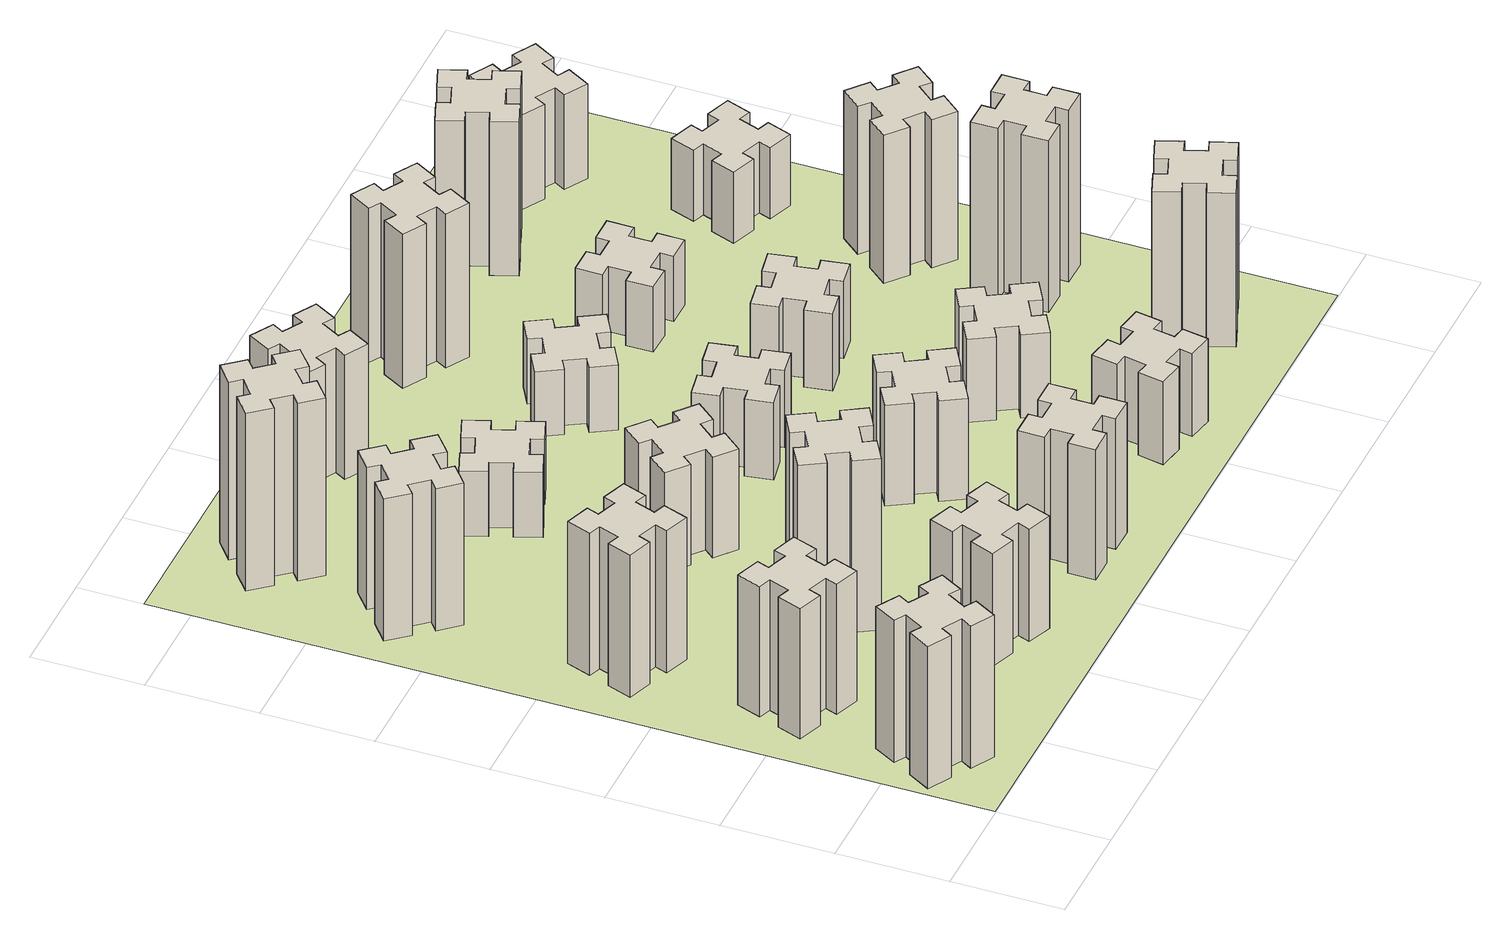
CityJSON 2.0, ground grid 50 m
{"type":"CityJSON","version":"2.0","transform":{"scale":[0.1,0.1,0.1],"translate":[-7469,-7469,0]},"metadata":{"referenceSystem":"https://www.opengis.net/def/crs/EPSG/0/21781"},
"CityObjects":{
"building1":{"type":"Building","attributes":{"class":"1000","function":"1000","usage":"1000","yearOfConstruction":2016,"roofType":"1000","measuredHeight":72,"storeysAboveGround":30,"storeysBelowGround":0},"geometry":[{"type":"Solid","lod":"1","boundaries":[[[[0,1,2,3,4,5,6,7,8,9,10,11,12,13,14,15,16,17,18,19]],[[17,16,20,21]],[[16,15,22,20]],[[15,14,23,22]],[[14,13,24,23]],[[13,12,25,24]],[[12,11,26,25]],[[11,10,27,26]],[[10,9,28,27]],[[9,8,29,28]],[[8,7,30,29]],[[7,6,31,30]],[[6,5,32,31]],[[5,4,33,32]],[[4,3,34,33]],[[3,2,35,34]],[[2,1,36,35]],[[1,0,37,36]],[[0,19,38,37]],[[19,18,39,38]],[[18,17,21,39]],[[24,25,26,27,28,29,30,31,32,33,34,35,36,37,38,39,21,20,22,23]]]]}]},
"building2":{"type":"Building","attributes":{"class":"1000","function":"1000","usage":"1000","yearOfConstruction":2016,"roofType":"1000","measuredHeight":66,"storeysAboveGround":30,"storeysBelowGround":0},"geometry":[{"type":"Solid","lod":"1","boundaries":[[[[40,41,42,43,44,45,46,47,48,49,50,51,52,53,54,55,56,57,58,59]],[[57,56,60,61]],[[56,55,62,60]],[[55,54,63,62]],[[54,53,64,63]],[[53,52,65,64]],[[52,51,66,65]],[[51,50,67,66]],[[50,49,68,67]],[[49,48,69,68]],[[48,47,70,69]],[[47,46,71,70]],[[46,45,72,71]],[[45,44,73,72]],[[44,43,74,73]],[[43,42,75,74]],[[42,41,76,75]],[[41,40,77,76]],[[40,59,78,77]],[[59,58,79,78]],[[58,57,61,79]],[[64,65,66,67,68,69,70,71,72,73,74,75,76,77,78,79,61,60,62,63]]]]}]},
"building3":{"type":"Building","attributes":{"class":"1000","function":"1000","usage":"1000","yearOfConstruction":2016,"roofType":"1000","measuredHeight":72,"storeysAboveGround":30,"storeysBelowGround":0},"geometry":[{"type":"Solid","lod":"1","boundaries":[[[[80,81,82,83,84,85,86,87,88,89,90,91,92,93,94,95,96,97,98,99]],[[97,96,100,101]],[[96,95,102,100]],[[95,94,103,102]],[[94,93,104,103]],[[93,92,105,104]],[[92,91,106,105]],[[91,90,107,106]],[[90,89,108,107]],[[89,88,109,108]],[[88,87,110,109]],[[87,86,111,110]],[[86,85,112,111]],[[85,84,113,112]],[[84,83,114,113]],[[83,82,115,114]],[[82,81,116,115]],[[81,80,117,116]],[[80,99,118,117]],[[99,98,119,118]],[[98,97,101,119]],[[104,105,106,107,108,109,110,111,112,113,114,115,116,117,118,119,101,100,102,103]]]]}]},
"building4":{"type":"Building","attributes":{"class":"1000","function":"1000","usage":"1000","yearOfConstruction":2016,"roofType":"1000","measuredHeight":72,"storeysAboveGround":30,"storeysBelowGround":0},"geometry":[{"type":"Solid","lod":"1","boundaries":[[[[120,121,122,123,124,125,126,127,128,129,130,131,132,133,134,135,136,137,138,139]],[[137,136,140,141]],[[136,135,142,140]],[[135,134,143,142]],[[134,133,144,143]],[[133,132,145,144]],[[132,131,146,145]],[[131,130,147,146]],[[130,129,148,147]],[[129,128,149,148]],[[128,127,150,149]],[[127,126,151,150]],[[126,125,152,151]],[[125,124,153,152]],[[124,123,154,153]],[[123,122,155,154]],[[122,121,156,155]],[[121,120,157,156]],[[120,139,158,157]],[[139,138,159,158]],[[138,137,141,159]],[[144,145,146,147,148,149,150,151,152,153,154,155,156,157,158,159,141,140,142,143]]]]}]},
"building5":{"type":"Building","attributes":{"class":"1000","function":"1000","usage":"1000","yearOfConstruction":2016,"roofType":"1000","measuredHeight":57,"storeysAboveGround":30,"storeysBelowGround":0},"geometry":[{"type":"Solid","lod":"1","boundaries":[[[[160,161,162,163,164,165,166,167,168,169,170,171,172,173,174,175,176,177,178,179]],[[177,176,180,181]],[[176,175,182,180]],[[175,174,183,182]],[[174,173,184,183]],[[173,172,185,184]],[[172,171,186,185]],[[171,170,187,186]],[[170,169,188,187]],[[169,168,189,188]],[[168,167,190,189]],[[167,166,191,190]],[[166,165,192,191]],[[165,164,193,192]],[[164,163,194,193]],[[163,162,195,194]],[[162,161,196,195]],[[161,160,197,196]],[[160,179,198,197]],[[179,178,199,198]],[[178,177,181,199]],[[184,185,186,187,188,189,190,191,192,193,194,195,196,197,198,199,181,180,182,183]]]]}]},
"building6":{"type":"Building","attributes":{"class":"1000","function":"1000","usage":"1000","yearOfConstruction":2016,"roofType":"1000","measuredHeight":87,"storeysAboveGround":30,"storeysBelowGround":0},"geometry":[{"type":"Solid","lod":"1","boundaries":[[[[200,201,202,203,204,205,206,207,208,209,210,211,212,213,214,215,216,217,218,219]],[[217,216,220,221]],[[216,215,222,220]],[[215,214,223,222]],[[214,213,224,223]],[[213,212,225,224]],[[212,211,226,225]],[[211,210,227,226]],[[210,209,228,227]],[[209,208,229,228]],[[208,207,230,229]],[[207,206,231,230]],[[206,205,232,231]],[[205,204,233,232]],[[204,203,234,233]],[[203,202,235,234]],[[202,201,236,235]],[[201,200,237,236]],[[200,219,238,237]],[[219,218,239,238]],[[218,217,221,239]],[[224,225,226,227,228,229,230,231,232,233,234,235,236,237,238,239,221,220,222,223]]]]}]},
"building7":{"type":"Building","attributes":{"class":"1000","function":"1000","usage":"1000","yearOfConstruction":2016,"roofType":"1000","measuredHeight":90,"storeysAboveGround":30,"storeysBelowGround":0},"geometry":[{"type":"Solid","lod":"1","boundaries":[[[[240,241,242,243,244,245,246,247,248,249,250,251,252,253,254,255,256,257,258,259]],[[257,256,260,261]],[[256,255,262,260]],[[255,254,263,262]],[[254,253,264,263]],[[253,252,265,264]],[[252,251,266,265]],[[251,250,267,266]],[[250,249,268,267]],[[249,248,269,268]],[[248,247,270,269]],[[247,246,271,270]],[[246,245,272,271]],[[245,244,273,272]],[[244,243,274,273]],[[243,242,275,274]],[[242,241,276,275]],[[241,240,277,276]],[[240,259,278,277]],[[259,258,279,278]],[[258,257,261,279]],[[264,265,266,267,268,269,270,271,272,273,274,275,276,277,278,279,261,260,262,263]]]]}]},
"building8":{"type":"Building","attributes":{"class":"1000","function":"1000","usage":"1000","yearOfConstruction":2016,"roofType":"1000","measuredHeight":51,"storeysAboveGround":30,"storeysBelowGround":0},"geometry":[{"type":"Solid","lod":"1","boundaries":[[[[280,281,282,283,284,285,286,287,288,289,290,291,292,293,294,295,296,297,298,299]],[[297,296,300,301]],[[296,295,302,300]],[[295,294,303,302]],[[294,293,304,303]],[[293,292,305,304]],[[292,291,306,305]],[[291,290,307,306]],[[290,289,308,307]],[[289,288,309,308]],[[288,287,310,309]],[[287,286,311,310]],[[286,285,312,311]],[[285,284,313,312]],[[284,283,314,313]],[[283,282,315,314]],[[282,281,316,315]],[[281,280,317,316]],[[280,299,318,317]],[[299,298,319,318]],[[298,297,301,319]],[[304,305,306,307,308,309,310,311,312,313,314,315,316,317,318,319,301,300,302,303]]]]}]},
"building9":{"type":"Building","attributes":{"class":"1000","function":"1000","usage":"1000","yearOfConstruction":2016,"roofType":"1000","measuredHeight":66,"storeysAboveGround":30,"storeysBelowGround":0},"geometry":[{"type":"Solid","lod":"1","boundaries":[[[[320,321,322,323,324,325,326,327,328,329,330,331,332,333,334,335,336,337,338,339]],[[337,336,340,341]],[[336,335,342,340]],[[335,334,343,342]],[[334,333,344,343]],[[333,332,345,344]],[[332,331,346,345]],[[331,330,347,346]],[[330,329,348,347]],[[329,328,349,348]],[[328,327,350,349]],[[327,326,351,350]],[[326,325,352,351]],[[325,324,353,352]],[[324,323,354,353]],[[323,322,355,354]],[[322,321,356,355]],[[321,320,357,356]],[[320,339,358,357]],[[339,338,359,358]],[[338,337,341,359]],[[344,345,346,347,348,349,350,351,352,353,354,355,356,357,358,359,341,340,342,343]]]]}]},
"building10":{"type":"Building","attributes":{"class":"1000","function":"1000","usage":"1000","yearOfConstruction":2016,"roofType":"1000","measuredHeight":33,"storeysAboveGround":30,"storeysBelowGround":0},"geometry":[{"type":"Solid","lod":"1","boundaries":[[[[360,361,362,363,364,365,366,367,368,369,370,371,372,373,374,375,376,377,378,379]],[[377,376,380,381]],[[376,375,382,380]],[[375,374,383,382]],[[374,373,384,383]],[[373,372,385,384]],[[372,371,386,385]],[[371,370,387,386]],[[370,369,388,387]],[[369,368,389,388]],[[368,367,390,389]],[[367,366,391,390]],[[366,365,392,391]],[[365,364,393,392]],[[364,363,394,393]],[[363,362,395,394]],[[362,361,396,395]],[[361,360,397,396]],[[360,379,398,397]],[[379,378,399,398]],[[378,377,381,399]],[[384,385,386,387,388,389,390,391,392,393,394,395,396,397,398,399,381,380,382,383]]]]}]},
"building11":{"type":"Building","attributes":{"class":"1000","function":"1000","usage":"1000","yearOfConstruction":2016,"roofType":"1000","measuredHeight":63,"storeysAboveGround":30,"storeysBelowGround":0},"geometry":[{"type":"Solid","lod":"1","boundaries":[[[[400,401,402,403,404,405,406,407,408,409,410,411,412,413,414,415,416,417,418,419]],[[417,416,420,421]],[[416,415,422,420]],[[415,414,423,422]],[[414,413,424,423]],[[413,412,425,424]],[[412,411,426,425]],[[411,410,427,426]],[[410,409,428,427]],[[409,408,429,428]],[[408,407,430,429]],[[407,406,431,430]],[[406,405,432,431]],[[405,404,433,432]],[[404,403,434,433]],[[403,402,435,434]],[[402,401,436,435]],[[401,400,437,436]],[[400,419,438,437]],[[419,418,439,438]],[[418,417,421,439]],[[424,425,426,427,428,429,430,431,432,433,434,435,436,437,438,439,421,420,422,423]]]]}]},
"building12":{"type":"Building","attributes":{"class":"1000","function":"1000","usage":"1000","yearOfConstruction":2016,"roofType":"1000","measuredHeight":51,"storeysAboveGround":30,"storeysBelowGround":0},"geometry":[{"type":"Solid","lod":"1","boundaries":[[[[440,441,442,443,444,445,446,447,448,449,450,451,452,453,454,455,456,457,458,459]],[[457,456,460,461]],[[456,455,462,460]],[[455,454,463,462]],[[454,453,464,463]],[[453,452,465,464]],[[452,451,466,465]],[[451,450,467,466]],[[450,449,468,467]],[[449,448,469,468]],[[448,447,470,469]],[[447,446,471,470]],[[446,445,472,471]],[[445,444,473,472]],[[444,443,474,473]],[[443,442,475,474]],[[442,441,476,475]],[[441,440,477,476]],[[440,459,478,477]],[[459,458,479,478]],[[458,457,461,479]],[[464,465,466,467,468,469,470,471,472,473,474,475,476,477,478,479,461,460,462,463]]]]}]},
"building13":{"type":"Building","attributes":{"class":"1000","function":"1000","usage":"1000","yearOfConstruction":2016,"roofType":"1000","measuredHeight":39,"storeysAboveGround":30,"storeysBelowGround":0},"geometry":[{"type":"Solid","lod":"1","boundaries":[[[[480,481,482,483,484,485,486,487,488,489,490,491,492,493,494,495,496,497,498,499]],[[497,496,500,501]],[[496,495,502,500]],[[495,494,503,502]],[[494,493,504,503]],[[493,492,505,504]],[[492,491,506,505]],[[491,490,507,506]],[[490,489,508,507]],[[489,488,509,508]],[[488,487,510,509]],[[487,486,511,510]],[[486,485,512,511]],[[485,484,513,512]],[[484,483,514,513]],[[483,482,515,514]],[[482,481,516,515]],[[481,480,517,516]],[[480,499,518,517]],[[499,498,519,518]],[[498,497,501,519]],[[504,505,506,507,508,509,510,511,512,513,514,515,516,517,518,519,501,500,502,503]]]]}]},
"building14":{"type":"Building","attributes":{"class":"1000","function":"1000","usage":"1000","yearOfConstruction":2016,"roofType":"1000","measuredHeight":33,"storeysAboveGround":30,"storeysBelowGround":0},"geometry":[{"type":"Solid","lod":"1","boundaries":[[[[520,521,522,523,524,525,526,527,528,529,530,531,532,533,534,535,536,537,538,539]],[[537,536,540,541]],[[536,535,542,540]],[[535,534,543,542]],[[534,533,544,543]],[[533,532,545,544]],[[532,531,546,545]],[[531,530,547,546]],[[530,529,548,547]],[[529,528,549,548]],[[528,527,550,549]],[[527,526,551,550]],[[526,525,552,551]],[[525,524,553,552]],[[524,523,554,553]],[[523,522,555,554]],[[522,521,556,555]],[[521,520,557,556]],[[520,539,558,557]],[[539,538,559,558]],[[538,537,541,559]],[[544,545,546,547,548,549,550,551,552,553,554,555,556,557,558,559,541,540,542,543]]]]}]},
"building15":{"type":"Building","attributes":{"class":"1000","function":"1000","usage":"1000","yearOfConstruction":2016,"roofType":"1000","measuredHeight":42,"storeysAboveGround":30,"storeysBelowGround":0},"geometry":[{"type":"Solid","lod":"1","boundaries":[[[[560,561,562,563,564,565,566,567,568,569,570,571,572,573,574,575,576,577,578,579]],[[577,576,580,581]],[[576,575,582,580]],[[575,574,583,582]],[[574,573,584,583]],[[573,572,585,584]],[[572,571,586,585]],[[571,570,587,586]],[[570,569,588,587]],[[569,568,589,588]],[[568,567,590,589]],[[567,566,591,590]],[[566,565,592,591]],[[565,564,593,592]],[[564,563,594,593]],[[563,562,595,594]],[[562,561,596,595]],[[561,560,597,596]],[[560,579,598,597]],[[579,578,599,598]],[[578,577,581,599]],[[584,585,586,587,588,589,590,591,592,593,594,595,596,597,598,599,581,580,582,583]]]]}]},
"building16":{"type":"Building","attributes":{"class":"1000","function":"1000","usage":"1000","yearOfConstruction":2016,"roofType":"1000","measuredHeight":42,"storeysAboveGround":30,"storeysBelowGround":0},"geometry":[{"type":"Solid","lod":"1","boundaries":[[[[600,601,602,603,604,605,606,607,608,609,610,611,612,613,614,615,616,617,618,619]],[[617,616,620,621]],[[616,615,622,620]],[[615,614,623,622]],[[614,613,624,623]],[[613,612,625,624]],[[612,611,626,625]],[[611,610,627,626]],[[610,609,628,627]],[[609,608,629,628]],[[608,607,630,629]],[[607,606,631,630]],[[606,605,632,631]],[[605,604,633,632]],[[604,603,634,633]],[[603,602,635,634]],[[602,601,636,635]],[[601,600,637,636]],[[600,619,638,637]],[[619,618,639,638]],[[618,617,621,639]],[[624,625,626,627,628,629,630,631,632,633,634,635,636,637,638,639,621,620,622,623]]]]}]},
"building17":{"type":"Building","attributes":{"class":"1000","function":"1000","usage":"1000","yearOfConstruction":2016,"roofType":"1000","measuredHeight":78,"storeysAboveGround":30,"storeysBelowGround":0},"geometry":[{"type":"Solid","lod":"1","boundaries":[[[[640,641,642,643,644,645,646,647,648,649,650,651,652,653,654,655,656,657,658,659]],[[657,656,660,661]],[[656,655,662,660]],[[655,654,663,662]],[[654,653,664,663]],[[653,652,665,664]],[[652,651,666,665]],[[651,650,667,666]],[[650,649,668,667]],[[649,648,669,668]],[[648,647,670,669]],[[647,646,671,670]],[[646,645,672,671]],[[645,644,673,672]],[[644,643,674,673]],[[643,642,675,674]],[[642,641,676,675]],[[641,640,677,676]],[[640,659,678,677]],[[659,658,679,678]],[[658,657,661,679]],[[664,665,666,667,668,669,670,671,672,673,674,675,676,677,678,679,661,660,662,663]]]]}]},
"building18":{"type":"Building","attributes":{"class":"1000","function":"1000","usage":"1000","yearOfConstruction":2016,"roofType":"1000","measuredHeight":39,"storeysAboveGround":30,"storeysBelowGround":0},"geometry":[{"type":"Solid","lod":"1","boundaries":[[[[680,681,682,683,684,685,686,687,688,689,690,691,692,693,694,695,696,697,698,699]],[[697,696,700,701]],[[696,695,702,700]],[[695,694,703,702]],[[694,693,704,703]],[[693,692,705,704]],[[692,691,706,705]],[[691,690,707,706]],[[690,689,708,707]],[[689,688,709,708]],[[688,687,710,709]],[[687,686,711,710]],[[686,685,712,711]],[[685,684,713,712]],[[684,683,714,713]],[[683,682,715,714]],[[682,681,716,715]],[[681,680,717,716]],[[680,699,718,717]],[[699,698,719,718]],[[698,697,701,719]],[[704,705,706,707,708,709,710,711,712,713,714,715,716,717,718,719,701,700,702,703]]]]}]},
"building19":{"type":"Building","attributes":{"class":"1000","function":"1000","usage":"1000","yearOfConstruction":2016,"roofType":"1000","measuredHeight":33,"storeysAboveGround":30,"storeysBelowGround":0},"geometry":[{"type":"Solid","lod":"1","boundaries":[[[[720,721,722,723,724,725,726,727,728,729,730,731,732,733,734,735,736,737,738,739]],[[737,736,740,741]],[[736,735,742,740]],[[735,734,743,742]],[[734,733,744,743]],[[733,732,745,744]],[[732,731,746,745]],[[731,730,747,746]],[[730,729,748,747]],[[729,728,749,748]],[[728,727,750,749]],[[727,726,751,750]],[[726,725,752,751]],[[725,724,753,752]],[[724,723,754,753]],[[723,722,755,754]],[[722,721,756,755]],[[721,720,757,756]],[[720,739,758,757]],[[739,738,759,758]],[[738,737,741,759]],[[744,745,746,747,748,749,750,751,752,753,754,755,756,757,758,759,741,740,742,743]]]]}]},
"building20":{"type":"Building","attributes":{"class":"1000","function":"1000","usage":"1000","yearOfConstruction":2016,"roofType":"1000","measuredHeight":78,"storeysAboveGround":30,"storeysBelowGround":0},"geometry":[{"type":"Solid","lod":"1","boundaries":[[[[760,761,762,763,764,765,766,767,768,769,770,771,772,773,774,775,776,777,778,779]],[[777,776,780,781]],[[776,775,782,780]],[[775,774,783,782]],[[774,773,784,783]],[[773,772,785,784]],[[772,771,786,785]],[[771,770,787,786]],[[770,769,788,787]],[[769,768,789,788]],[[768,767,790,789]],[[767,766,791,790]],[[766,765,792,791]],[[765,764,793,792]],[[764,763,794,793]],[[763,762,795,794]],[[762,761,796,795]],[[761,760,797,796]],[[760,779,798,797]],[[779,778,799,798]],[[778,777,781,799]],[[784,785,786,787,788,789,790,791,792,793,794,795,796,797,798,799,781,780,782,783]]]]}]},
"building21":{"type":"Building","attributes":{"class":"1000","function":"1000","usage":"1000","yearOfConstruction":2016,"roofType":"1000","measuredHeight":78,"storeysAboveGround":30,"storeysBelowGround":0},"geometry":[{"type":"Solid","lod":"1","boundaries":[[[[800,801,802,803,804,805,806,807,808,809,810,811,812,813,814,815,816,817,818,819]],[[817,816,820,821]],[[816,815,822,820]],[[815,814,823,822]],[[814,813,824,823]],[[813,812,825,824]],[[812,811,826,825]],[[811,810,827,826]],[[810,809,828,827]],[[809,808,829,828]],[[808,807,830,829]],[[807,806,831,830]],[[806,805,832,831]],[[805,804,833,832]],[[804,803,834,833]],[[803,802,835,834]],[[802,801,836,835]],[[801,800,837,836]],[[800,819,838,837]],[[819,818,839,838]],[[818,817,821,839]],[[824,825,826,827,828,829,830,831,832,833,834,835,836,837,838,839,821,820,822,823]]]]}]},
"building22":{"type":"Building","attributes":{"class":"1000","function":"1000","usage":"1000","yearOfConstruction":2016,"roofType":"1000","measuredHeight":87,"storeysAboveGround":30,"storeysBelowGround":0},"geometry":[{"type":"Solid","lod":"1","boundaries":[[[[840,841,842,843,844,845,846,847,848,849,850,851,852,853,854,855,856,857,858,859]],[[857,856,860,861]],[[856,855,862,860]],[[855,854,863,862]],[[854,853,864,863]],[[853,852,865,864]],[[852,851,866,865]],[[851,850,867,866]],[[850,849,868,867]],[[849,848,869,868]],[[848,847,870,869]],[[847,846,871,870]],[[846,845,872,871]],[[845,844,873,872]],[[844,843,874,873]],[[843,842,875,874]],[[842,841,876,875]],[[841,840,877,876]],[[840,859,878,877]],[[859,858,879,878]],[[858,857,861,879]],[[864,865,866,867,868,869,870,871,872,873,874,875,876,877,878,879,861,860,862,863]]]]}]},
"building23":{"type":"Building","attributes":{"class":"1000","function":"1000","usage":"1000","yearOfConstruction":2016,"roofType":"1000","measuredHeight":75,"storeysAboveGround":30,"storeysBelowGround":0},"geometry":[{"type":"Solid","lod":"1","boundaries":[[[[880,881,882,883,884,885,886,887,888,889,890,891,892,893,894,895,896,897,898,899]],[[897,896,900,901]],[[896,895,902,900]],[[895,894,903,902]],[[894,893,904,903]],[[893,892,905,904]],[[892,891,906,905]],[[891,890,907,906]],[[890,889,908,907]],[[889,888,909,908]],[[888,887,910,909]],[[887,886,911,910]],[[886,885,912,911]],[[885,884,913,912]],[[884,883,914,913]],[[883,882,915,914]],[[882,881,916,915]],[[881,880,917,916]],[[880,899,918,917]],[[899,898,919,918]],[[898,897,901,919]],[[904,905,906,907,908,909,910,911,912,913,914,915,916,917,918,919,901,900,902,903]]]]}]},
"building24":{"type":"Building","attributes":{"class":"1000","function":"1000","usage":"1000","yearOfConstruction":2016,"roofType":"1000","measuredHeight":36,"storeysAboveGround":30,"storeysBelowGround":0},"geometry":[{"type":"Solid","lod":"1","boundaries":[[[[920,921,922,923,924,925,926,927,928,929,930,931,932,933,934,935,936,937,938,939]],[[937,936,940,941]],[[936,935,942,940]],[[935,934,943,942]],[[934,933,944,943]],[[933,932,945,944]],[[932,931,946,945]],[[931,930,947,946]],[[930,929,948,947]],[[929,928,949,948]],[[928,927,950,949]],[[927,926,951,950]],[[926,925,952,951]],[[925,924,953,952]],[[924,923,954,953]],[[923,922,955,954]],[[922,921,956,955]],[[921,920,957,956]],[[920,939,958,957]],[[939,938,959,958]],[[938,937,941,959]],[[944,945,946,947,948,949,950,951,952,953,954,955,956,957,958,959,941,940,942,943]]]]}]},
"building25":{"type":"Building","attributes":{"class":"1000","function":"1000","usage":"1000","yearOfConstruction":2016,"roofType":"1000","measuredHeight":48,"storeysAboveGround":30,"storeysBelowGround":0},"geometry":[{"type":"Solid","lod":"1","boundaries":[[[[960,961,962,963,964,965,966,967,968,969,970,971,972,973,974,975,976,977,978,979]],[[977,976,980,981]],[[976,975,982,980]],[[975,974,983,982]],[[974,973,984,983]],[[973,972,985,984]],[[972,971,986,985]],[[971,970,987,986]],[[970,969,988,987]],[[969,968,989,988]],[[968,967,990,989]],[[967,966,991,990]],[[966,965,992,991]],[[965,964,993,992]],[[964,963,994,993]],[[963,962,995,994]],[[962,961,996,995]],[[961,960,997,996]],[[960,979,998,997]],[[979,978,999,998]],[[978,977,981,999]],[[984,985,986,987,988,989,990,991,992,993,994,995,996,997,998,999,981,980,982,983]]]]}]},
"landuse1":{"type":"LandUse","attributes":{"name":"plot1","function":"1010"},"geometry":[{"type":"MultiSurface","lod":"1","boundaries":[[[1000,1001,1002,1003]]]}]}
},
"vertices":[
[177,305,0],[264,255,0],[234,203,0],[338,143,0],[398,247,0],[346,277,0],[396,364,0],[448,334,0],[508,438,0],[404,498,0],[374,446,0],[287,496,0],[317,548,0],[213,608,0],[153,504,0],[205,474,0],[155,387,0],[103,417,0],[43,313,0],[147,253,0],[155,387,720],[103,417,720],[205,474,720],[153,504,720],[213,608,720],[317,548,720],[287,496,720],[374,446,720],[404,498,720],[508,438,720],[448,334,720],[396,364,720],[346,277,720],[398,247,720],[338,143,720],[234,203,720],[264,255,720],[177,305,720],[147,253,720],[43,313,720],
[289,1100,0],[255,1006,0],[199,1027,0],[157,914,0],[270,873,0],[291,929,0],[385,895,0],[364,839,0],[477,797,0],[518,910,0],[462,931,0],[496,1025,0],[552,1004,0],[593,1117,0],[480,1158,0],[460,1102,0],[366,1136,0],[387,1192,0],[274,1233,0],[233,1120,0],[366,1136,660],[387,1192,660],[460,1102,660],[480,1158,660],[593,1117,660],[552,1004,660],[496,1025,660],[462,931,660],[518,910,660],[477,797,660],[364,839,660],[385,895,660],[291,929,660],[270,873,660],[157,914,660],[199,1027,660],[255,1006,660],[289,1100,660],[233,1120,660],[274,1233,660],
[291,1669,0],[385,1635,0],[364,1579,0],[477,1537,0],[518,1650,0],[462,1671,0],[496,1765,0],[552,1744,0],[593,1857,0],[480,1898,0],[460,1842,0],[366,1876,0],[387,1932,0],[274,1973,0],[233,1860,0],[289,1840,0],[255,1746,0],[199,1767,0],[157,1654,0],[270,1613,0],[255,1746,720],[199,1767,720],[289,1840,720],[233,1860,720],[274,1973,720],[387,1932,720],[366,1876,720],[460,1842,720],[480,1898,720],[593,1857,720],[552,1744,720],[496,1765,720],[462,1671,720],[518,1650,720],[477,1537,720],[364,1579,720],[385,1635,720],[291,1669,720],[270,1613,720],[157,1654,720],
[259,2663,0],[323,2586,0],[277,2548,0],[354,2456,0],[446,2533,0],[408,2579,0],[484,2643,0],[523,2597,0],[615,2674,0],[538,2766,0],[492,2728,0],[427,2804,0],[473,2843,0],[396,2935,0],[304,2858,0],[343,2812,0],[266,2747,0],[228,2793,0],[136,2716,0],[213,2624,0],[266,2747,720],[228,2793,720],[343,2812,720],[304,2858,720],[396,2935,720],[473,2843,720],[427,2804,720],[492,2728,720],[538,2766,720],[615,2674,720],[523,2597,720],[484,2643,720],[408,2579,720],[446,2533,720],[354,2456,720],[277,2548,720],[323,2586,720],[259,2663,720],[213,2624,720],[136,2716,720],
[1202,391,0],[1236,485,0],[1292,464,0],[1333,577,0],[1220,618,0],[1200,562,0],[1106,596,0],[1127,652,0],[1014,693,0],[973,580,0],[1029,560,0],[995,466,0],[939,487,0],[897,374,0],[1010,333,0],[1031,389,0],[1125,355,0],[1104,299,0],[1217,257,0],[1258,370,0],[1125,355,570],[1104,299,570],[1031,389,570],[1010,333,570],[897,374,570],[939,487,570],[995,466,570],[1029,560,570],[973,580,570],[1014,693,570],[1127,652,570],[1106,596,570],[1200,562,570],[1220,618,570],[1333,577,570],[1292,464,570],[1236,485,570],[1202,391,570],[1258,370,570],[1217,257,570],
[1004,1236,0],[917,1186,0],[887,1238,0],[783,1178,0],[843,1074,0],[895,1104,0],[945,1017,0],[893,987,0],[953,883,0],[1057,943,0],[1027,995,0],[1114,1045,0],[1144,993,0],[1248,1053,0],[1188,1157,0],[1136,1127,0],[1086,1214,0],[1138,1244,0],[1078,1348,0],[974,1288,0],[1086,1214,870],[1138,1244,870],[1136,1127,870],[1188,1157,870],[1248,1053,870],[1144,993,870],[1114,1045,870],[1027,995,870],[1057,943,870],[953,883,870],[893,987,870],[945,1017,870],[895,1104,870],[843,1074,870],[783,1178,870],[887,1238,870],[917,1186,870],[1004,1236,870],[974,1288,870],[1078,1348,870],
[443,3452,0],[366,3387,0],[328,3433,0],[236,3356,0],[313,3264,0],[359,3303,0],[423,3226,0],[377,3188,0],[454,3096,0],[546,3173,0],[508,3219,0],[584,3283,0],[623,3237,0],[715,3314,0],[638,3406,0],[592,3368,0],[527,3444,0],[573,3483,0],[496,3575,0],[404,3498,0],[527,3444,900],[573,3483,900],[592,3368,900],[638,3406,900],[715,3314,900],[623,3237,900],[584,3283,900],[508,3219,900],[546,3173,900],[454,3096,900],[377,3188,900],[423,3226,900],[359,3303,900],[313,3264,900],[236,3356,900],[328,3433,900],[366,3387,900],[443,3452,900],[404,3498,900],[496,3575,900],
[1163,1964,0],[1099,1888,0],[1053,1926,0],[976,1834,0],[1068,1757,0],[1106,1803,0],[1183,1739,0],[1144,1693,0],[1236,1616,0],[1313,1708,0],[1267,1746,0],[1332,1823,0],[1378,1784,0],[1455,1876,0],[1363,1953,0],[1324,1907,0],[1248,1972,0],[1286,2018,0],[1194,2095,0],[1117,2003,0],[1248,1972,510],[1286,2018,510],[1324,1907,510],[1363,1953,510],[1455,1876,510],[1378,1784,510],[1332,1823,510],[1267,1746,510],[1313,1708,510],[1236,1616,510],[1144,1693,510],[1183,1739,510],[1106,1803,510],[1068,1757,510],[976,1834,510],[1053,1926,510],[1099,1888,510],[1163,1964,510],[1117,2003,510],[1194,2095,510],
[1865,325,0],[1865,425,0],[1925,425,0],[1925,545,0],[1805,545,0],[1805,485,0],[1705,485,0],[1705,545,0],[1585,545,0],[1585,425,0],[1645,425,0],[1645,325,0],[1585,325,0],[1585,205,0],[1705,205,0],[1705,265,0],[1805,265,0],[1805,205,0],[1925,205,0],[1925,325,0],[1805,265,660],[1805,205,660],[1705,265,660],[1705,205,660],[1585,205,660],[1585,325,660],[1645,325,660],[1645,425,660],[1585,425,660],[1585,545,660],[1705,545,660],[1705,485,660],[1805,485,660],[1805,545,660],[1925,545,660],[1925,425,660],[1865,425,660],[1865,325,660],[1925,325,660],[1925,205,660],
[1236,2586,0],[1202,2680,0],[1258,2700,0],[1217,2813,0],[1104,2772,0],[1125,2716,0],[1031,2682,0],[1010,2738,0],[897,2697,0],[939,2584,0],[995,2605,0],[1029,2511,0],[973,2490,0],[1014,2377,0],[1127,2419,0],[1106,2475,0],[1200,2509,0],[1220,2453,0],[1333,2494,0],[1292,2607,0],[1200,2509,330],[1220,2453,330],[1106,2475,330],[1127,2419,330],[1014,2377,330],[973,2490,330],[1029,2511,330],[995,2605,330],[939,2584,330],[897,2697,330],[1010,2738,330],[1031,2682,330],[1125,2716,330],[1104,2772,330],[1217,2813,330],[1258,2700,330],[1202,2680,330],[1236,2586,330],[1292,2607,330],[1333,2494,330],
[1045,3534,0],[995,3447,0],[943,3477,0],[883,3373,0],[987,3313,0],[1017,3365,0],[1104,3315,0],[1074,3263,0],[1178,3203,0],[1238,3307,0],[1186,3337,0],[1236,3424,0],[1288,3394,0],[1348,3498,0],[1244,3558,0],[1214,3506,0],[1127,3556,0],[1157,3608,0],[1053,3668,0],[993,3564,0],[1127,3556,630],[1157,3608,630],[1214,3506,630],[1244,3558,630],[1348,3498,630],[1288,3394,630],[1236,3424,630],[1186,3337,630],[1238,3307,630],[1178,3203,630],[1074,3263,630],[1104,3315,630],[1017,3365,630],[987,3313,630],[883,3373,630],[943,3477,630],[995,3447,630],[1045,3534,630],[993,3564,630],[1053,3668,630],
[2076,1127,0],[2026,1214,0],[2078,1244,0],[2018,1348,0],[1914,1288,0],[1944,1236,0],[1857,1186,0],[1827,1238,0],[1723,1178,0],[1783,1074,0],[1835,1104,0],[1885,1017,0],[1833,987,0],[1893,883,0],[1997,943,0],[1967,995,0],[2054,1045,0],[2084,993,0],[2188,1053,0],[2128,1157,0],[2054,1045,510],[2084,993,510],[1967,995,510],[1997,943,510],[1893,883,510],[1833,987,510],[1885,1017,510],[1835,1104,510],[1783,1074,510],[1723,1178,510],[1827,1238,510],[1857,1186,510],[1944,1236,510],[1914,1288,510],[2018,1348,510],[2078,1244,510],[2026,1214,510],[2076,1127,510],[2128,1157,510],[2188,1053,510],
[1972,1825,0],[1955,1924,0],[2014,1934,0],[1993,2052,0],[1875,2031,0],[1885,1972,0],[1787,1955,0],[1777,2014,0],[1658,1993,0],[1679,1875,0],[1738,1885,0],[1756,1787,0],[1697,1777,0],[1717,1658,0],[1836,1679,0],[1825,1738,0],[1924,1756,0],[1934,1697,0],[2052,1717,0],[2031,1836,0],[1924,1756,390],[1934,1697,390],[1825,1738,390],[1836,1679,390],[1717,1658,390],[1697,1777,390],[1756,1787,390],[1738,1885,390],[1679,1875,390],[1658,1993,390],[1777,2014,390],[1787,1955,390],[1885,1972,390],[1875,2031,390],[1993,2052,390],[2014,1934,390],[1955,1924,390],[1972,1825,390],[2031,1836,390],[2052,1717,390],
[1735,2584,0],[1785,2497,0],[1733,2467,0],[1793,2363,0],[1897,2423,0],[1867,2475,0],[1954,2525,0],[1984,2473,0],[2088,2533,0],[2028,2637,0],[1976,2607,0],[1926,2694,0],[1978,2724,0],[1918,2828,0],[1814,2768,0],[1844,2716,0],[1757,2666,0],[1727,2718,0],[1623,2658,0],[1683,2554,0],[1757,2666,330],[1727,2718,330],[1844,2716,330],[1814,2768,330],[1918,2828,330],[1978,2724,330],[1926,2694,330],[1976,2607,330],[2028,2637,330],[2088,2533,330],[1984,2473,330],[1954,2525,330],[1867,2475,330],[1897,2423,330],[1793,2363,330],[1733,2467,330],[1785,2497,330],[1735,2584,330],[1683,2554,330],[1623,2658,330],
[2527,276,0],[2625,258,0],[2615,199,0],[2733,178,0],[2754,297,0],[2695,307,0],[2712,405,0],[2771,395,0],[2792,513,0],[2674,534,0],[2664,475,0],[2565,492,0],[2576,551,0],[2457,572,0],[2437,454,0],[2496,444,0],[2478,345,0],[2419,356,0],[2398,237,0],[2517,217,0],[2478,345,420],[2419,356,420],[2496,444,420],[2437,454,420],[2457,572,420],[2576,551,420],[2565,492,420],[2664,475,420],[2674,534,420],[2792,513,420],[2771,395,420],[2712,405,420],[2695,307,420],[2754,297,420],[2733,178,420],[2615,199,420],[2625,258,420],[2527,276,420],[2517,217,420],[2398,237,420],
[2607,895,0],[2694,945,0],[2724,893,0],[2828,953,0],[2768,1057,0],[2716,1027,0],[2666,1114,0],[2718,1144,0],[2658,1248,0],[2554,1188,0],[2584,1136,0],[2497,1086,0],[2467,1138,0],[2363,1078,0],[2423,974,0],[2475,1004,0],[2525,917,0],[2473,887,0],[2533,783,0],[2637,843,0],[2525,917,420],[2473,887,420],[2475,1004,420],[2423,974,420],[2363,1078,420],[2467,1138,420],[2497,1086,420],[2584,1136,420],[2554,1188,420],[2658,1248,420],[2718,1144,420],[2666,1114,420],[2716,1027,420],[2768,1057,420],[2828,953,420],[2724,893,420],[2694,945,420],[2607,895,420],[2637,843,420],[2533,783,420],
[1885,3434,0],[1835,3347,0],[1783,3377,0],[1723,3273,0],[1827,3213,0],[1857,3265,0],[1944,3215,0],[1914,3163,0],[2018,3103,0],[2078,3207,0],[2026,3237,0],[2076,3324,0],[2128,3294,0],[2188,3398,0],[2084,3458,0],[2054,3406,0],[1967,3456,0],[1997,3508,0],[1893,3568,0],[1833,3464,0],[1967,3456,780],[1997,3508,780],[2054,3406,780],[2084,3458,780],[2188,3398,780],[2128,3294,780],[2076,3324,780],[2026,3237,780],[2078,3207,780],[2018,3103,780],[1914,3163,780],[1944,3215,780],[1857,3265,780],[1827,3213,780],[1723,3273,780],[1783,3377,780],[1835,3347,780],[1885,3434,780],[1833,3464,780],[1893,3568,780],
[2525,1972,0],[2427,1955,0],[2417,2014,0],[2298,1993,0],[2319,1875,0],[2378,1885,0],[2396,1787,0],[2337,1777,0],[2357,1658,0],[2476,1679,0],[2465,1738,0],[2564,1756,0],[2574,1697,0],[2692,1717,0],[2671,1836,0],[2612,1825,0],[2595,1924,0],[2654,1934,0],[2633,2052,0],[2515,2031,0],[2595,1924,390],[2654,1934,390],[2612,1825,390],[2671,1836,390],[2692,1717,390],[2574,1697,390],[2564,1756,390],[2465,1738,390],[2476,1679,390],[2357,1658,390],[2337,1777,390],[2396,1787,390],[2378,1885,390],[2319,1875,390],[2298,1993,390],[2417,2014,390],[2427,1955,390],[2525,1972,390],[2515,2031,390],[2633,2052,390],
[2385,2645,0],[2385,2545,0],[2325,2545,0],[2325,2425,0],[2445,2425,0],[2445,2485,0],[2545,2485,0],[2545,2425,0],[2665,2425,0],[2665,2545,0],[2605,2545,0],[2605,2645,0],[2665,2645,0],[2665,2765,0],[2545,2765,0],[2545,2705,0],[2445,2705,0],[2445,2765,0],[2325,2765,0],[2325,2645,0],[2445,2705,330],[2445,2765,330],[2545,2705,330],[2545,2765,330],[2665,2765,330],[2665,2645,330],[2605,2645,330],[2605,2545,330],[2665,2545,330],[2665,2425,330],[2545,2425,330],[2545,2485,330],[2445,2485,330],[2445,2425,330],[2325,2425,330],[2325,2545,330],[2385,2545,330],[2385,2645,330],[2325,2645,330],[2325,2765,330],
[3215,485,0],[3249,391,0],[3193,370,0],[3234,257,0],[3347,299,0],[3326,355,0],[3420,389,0],[3440,333,0],[3553,374,0],[3512,487,0],[3456,466,0],[3422,560,0],[3478,580,0],[3437,693,0],[3324,652,0],[3345,596,0],[3251,562,0],[3230,618,0],[3117,577,0],[3159,464,0],[3251,562,780],[3230,618,780],[3345,596,780],[3324,652,780],[3437,693,780],[3478,580,780],[3422,560,780],[3456,466,780],[3512,487,780],[3553,374,780],[3440,333,780],[3420,389,780],[3326,355,780],[3347,299,780],[3234,257,780],[3193,370,780],[3249,391,780],[3215,485,780],[3159,464,780],[3117,577,780],
[2686,3215,0],[2780,3249,0],[2800,3193,0],[2913,3234,0],[2872,3347,0],[2816,3326,0],[2782,3420,0],[2838,3440,0],[2797,3553,0],[2684,3512,0],[2705,3456,0],[2611,3422,0],[2590,3478,0],[2477,3437,0],[2519,3324,0],[2575,3345,0],[2609,3251,0],[2553,3230,0],[2594,3117,0],[2707,3159,0],[2609,3251,780],[2553,3230,780],[2575,3345,780],[2519,3324,780],[2477,3437,780],[2590,3478,780],[2611,3422,780],[2705,3456,780],[2684,3512,780],[2797,3553,780],[2838,3440,780],[2782,3420,780],[2816,3326,780],[2872,3347,780],[2913,3234,780],[2800,3193,780],[2780,3249,780],[2686,3215,780],[2707,3159,780],[2594,3117,780],
[3445,1165,0],[3445,1265,0],[3505,1265,0],[3505,1385,0],[3385,1385,0],[3385,1325,0],[3285,1325,0],[3285,1385,0],[3165,1385,0],[3165,1265,0],[3225,1265,0],[3225,1165,0],[3165,1165,0],[3165,1045,0],[3285,1045,0],[3285,1105,0],[3385,1105,0],[3385,1045,0],[3505,1045,0],[3505,1165,0],[3385,1105,870],[3385,1045,870],[3285,1105,870],[3285,1045,870],[3165,1045,870],[3165,1165,870],[3225,1165,870],[3225,1265,870],[3165,1265,870],[3165,1385,870],[3285,1385,870],[3285,1325,870],[3385,1325,870],[3385,1385,870],[3505,1385,870],[3505,1265,870],[3445,1265,870],[3445,1165,870],[3505,1165,870],[3505,1045,870],
[3226,1703,0],[3303,1639,0],[3264,1593,0],[3356,1516,0],[3433,1608,0],[3387,1646,0],[3452,1723,0],[3498,1684,0],[3575,1776,0],[3483,1853,0],[3444,1807,0],[3368,1872,0],[3406,1918,0],[3314,1995,0],[3237,1903,0],[3283,1864,0],[3219,1788,0],[3173,1826,0],[3096,1734,0],[3188,1657,0],[3219,1788,750],[3173,1826,750],[3283,1864,750],[3237,1903,750],[3314,1995,750],[3406,1918,750],[3368,1872,750],[3444,1807,750],[3483,1853,750],[3575,1776,750],[3498,1684,750],[3452,1723,750],[3387,1646,750],[3433,1608,750],[3356,1516,750],[3264,1593,750],[3303,1639,750],[3226,1703,750],[3188,1657,750],[3096,1734,750],
[3249,2580,0],[3215,2486,0],[3159,2507,0],[3117,2394,0],[3230,2353,0],[3251,2409,0],[3345,2375,0],[3324,2319,0],[3437,2277,0],[3478,2390,0],[3422,2411,0],[3456,2505,0],[3512,2484,0],[3553,2597,0],[3440,2638,0],[3420,2582,0],[3326,2616,0],[3347,2672,0],[3234,2713,0],[3193,2600,0],[3326,2616,360],[3347,2672,360],[3420,2582,360],[3440,2638,360],[3553,2597,360],[3512,2484,360],[3456,2505,360],[3422,2411,360],[3478,2390,360],[3437,2277,360],[3324,2319,360],[3345,2375,360],[3251,2409,360],[3230,2353,360],[3117,2394,360],[3159,2507,360],[3215,2486,360],[3249,2580,360],[3193,2600,360],[3234,2713,360],
[3137,3265,0],[3224,3215,0],[3194,3163,0],[3298,3103,0],[3358,3207,0],[3306,3237,0],[3356,3324,0],[3408,3294,0],[3468,3398,0],[3364,3458,0],[3334,3406,0],[3247,3456,0],[3277,3508,0],[3173,3568,0],[3113,3464,0],[3165,3434,0],[3115,3347,0],[3063,3377,0],[3003,3273,0],[3107,3213,0],[3115,3347,480],[3063,3377,480],[3165,3434,480],[3113,3464,480],[3173,3568,480],[3277,3508,480],[3247,3456,480],[3334,3406,480],[3364,3458,480],[3468,3398,480],[3408,3294,480],[3356,3324,480],[3306,3237,480],[3358,3207,480],[3298,3103,480],[3194,3163,480],[3224,3215,480],[3137,3265,480],[3107,3213,480],[3003,3273,480],
[5,3705,0],[3705,3705,0],[3705,5,0],[5,5,0]
]}
